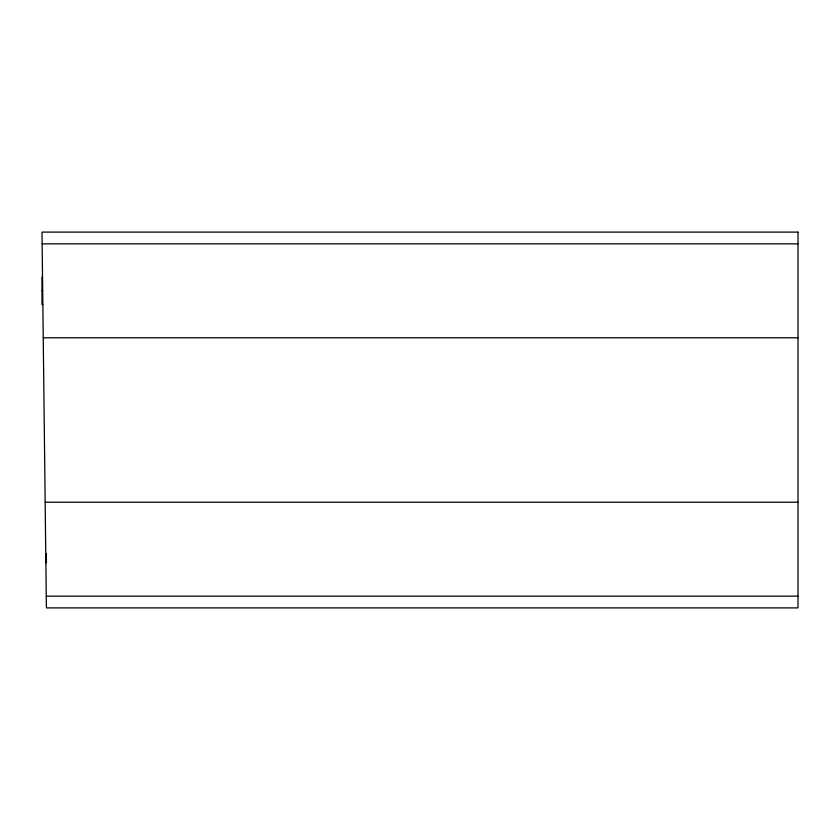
<?xml version="1.0" encoding="UTF-8"?>
<svg xmlns="http://www.w3.org/2000/svg" width="840" height="840" viewBox="0 0 840 840"><rect width="100%" height="100%" fill="white"/><g stroke="black" fill="none" stroke-linecap="round" stroke-linejoin="round"><path stroke-width="1.26" d="M42.137 243.841L798 243.841M42.525 277.116L42 277.116L42 304.521L42.851 304.521M42 290.819L42.693 290.819M43.239 337.785L798 337.785M45.16 502.215L798 502.215M46.263 596.159L798 596.159M46.399 553.749L46.399 562.884M798 232.103L42 232.103L46.399 607.898L798 607.898L798 232.103"/></g></svg>
